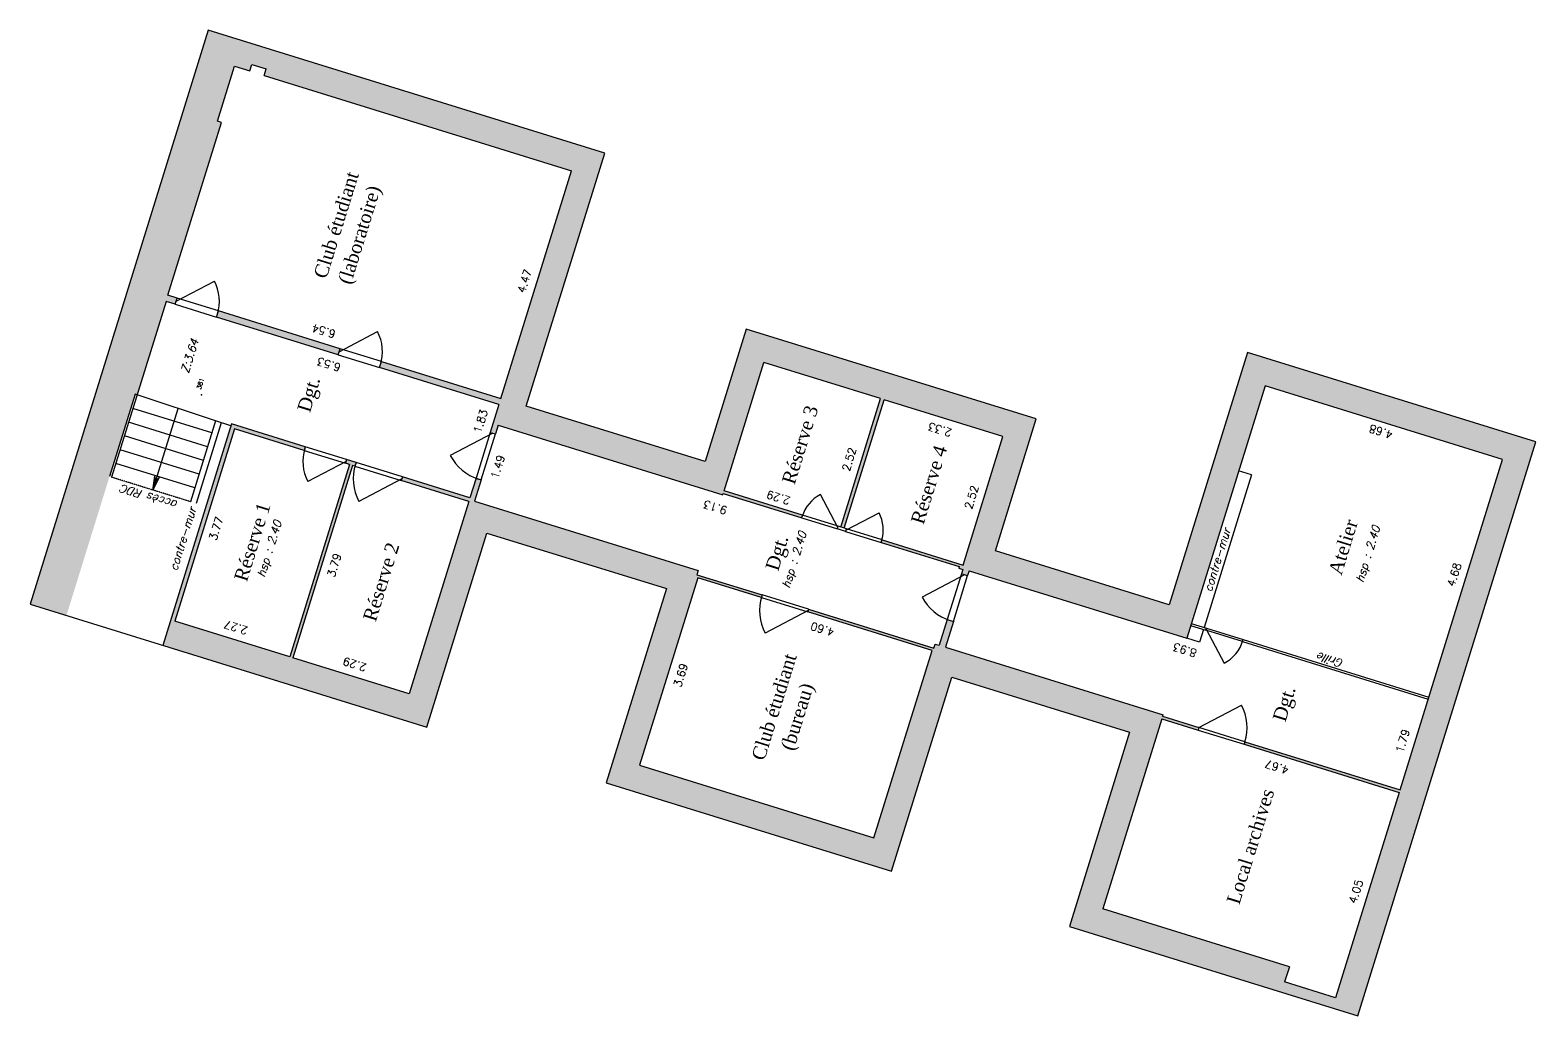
# Model space of a CAD drawing. Header units: metres. Extents: x -1642643 to 2228512, y -1236052 to 2422133.
# Drawn here: x 452918 to 481138, y -205811 to -187337 of the extents above; entities that cross this region are included whole.
import ezdxf
from ezdxf.enums import TextEntityAlignment as Align

# ---------------------------------------------------------------- set-up
doc = ezdxf.new("R2010")
doc.units = ezdxf.units.M
doc.header["$PDSIZE"] = 0.01
doc.linetypes.add('TIRET-COURT', pattern=[0.25, 0.15, -0.1])
for name, color, linetype in [('ALTIMETRIE', 10, 'Continuous'), ('APPLAT-GRIS', 253, 'Continuous'), ('COTATION-PLANI', 4, 'Continuous'), ('ESCALIER', 100, 'Continuous'), ('GRILLE', 100, 'Continuous'), ('MUR', 130, 'Continuous'), ('PORTE', 213, 'Continuous'), ('TEXTES-PIECES', 23, 'Continuous'), ('Z-COD', 5, 'Continuous'), ('Z-MAT', 8, 'Continuous')]:
    doc.layers.add(name, color=color, linetype=linetype)
doc.layers.add('Seuils', color=7, linetype='Continuous', plot=False)
doc.styles.add('Alt', font='simplex.shx', dxfattribs={"oblique": 14.4, "height": 0.075})
doc.styles.add('Simplex 1.5', font='simplex.shx', dxfattribs={"height": 0.075})
doc.styles.add('Times 3.0', font='times.ttf', dxfattribs={"height": 0.15})

# ---------------------------------------------------------------- blocks, each defined once
blk = doc.blocks.new('ZPOINT')
at = {"color": 0}
blk.add_point((0, 0), dxfattribs=at)
at = {"layer": 'ALTIMETRIE', "style": 'Alt', "oblique": 14.4}
blk.add_attdef('ALT', text='', height=0.075, dxfattribs=at).set_placement((0.05, -0.075), align=Align.TOP_LEFT)
at = {"layer": 'Z-COD', "style": 'Simplex 1.5'}
blk.add_attdef('COD', text='', height=0.075, dxfattribs=at).set_placement((-0.05, -0.025), align=Align.MIDDLE_RIGHT)
at = {"layer": 'Z-MAT', "style": 'Simplex 1.5'}
blk.add_attdef('MAT', (0.05, 0.025), '', height=0.075, dxfattribs=at)

msp = doc.modelspace()

# ---------------------------------------------------------------- hatches: boundary and pattern name
at = {"layer": 'APPLAT-GRIS'}
for points in [[(471007.35061, -197098.43897), (471774.32306, -194624.60525), (466339.53007, -192939.63489), (465569.59633, -195423.02009), (462217.02632, -194383.60955), (463687.30361, -189641.29897), (456253.44998, -187336.55194), (452917.56403, -198096.29589), (453598.52021, -198307.41543), (454405.46999, -195704.63671), (454885.19793, -194157.2967), (454923.40385, -194169.14184), (455465.31875, -192421.22071), (455637.24542, -192474.52382), (455672.78082, -192359.90604), (455500.85415, -192306.60294), (456504.72929, -189068.65069), (456428.31744, -189044.96043), (456748.13606, -188013.40042), (457034.68051, -188102.23893), (457073.17719, -187978.06967), (457340.61868, -188060.98561), (457302.12199, -188185.15487), (463061.66536, -189970.80887), (461737.9716, -194240.32111), (459502.92492, -193547.38076), (459467.38951, -193661.99854), (461702.43619, -194354.93889), (461541.04624, -194875.49464), (461636.56105, -194905.10747), (461686.90287, -194742.73229), (465899.10623, -196048.65835), (465907.99008, -196020.0039), (467378.91824, -196476.04157), (467393.72466, -196428.28416), (465922.7965, -195972.24649), (466669.03996, -193565.27315), (468856.32924, -194243.40709), (468110.08577, -196650.38043), (468176.94614, -196671.10942), (468923.18961, -194264.13607), (471148.6848, -194954.11515), (470402.44134, -197361.08849), (468883.75578, -196890.2444), (468868.94936, -196938.00181), (470330.32604, -197391.0782), (470321.44219, -197419.73264), (470397.85404, -197443.42291), (470372.68313, -197524.6105), (470487.30091, -197560.14591), (470515.4331, -197469.40683), (474593.91572, -198733.87492), (476061.23173, -194001.11582), (480512.22213, -195381.07397), (478591.82972, -201575.20975), (475683.4036, -200673.4989), (475668.59718, -200721.2563), (478577.02331, -201622.96715), (477383.62602, -205472.21421), (476428.47787, -205176.08586), (476517.31638, -204889.54141), (473021.47413, -203805.71162), (474126.03291, -200243.00901), (474808.96384, -200454.74078), (474823.77026, -200406.98337), (474140.83933, -200195.2516), (474149.72318, -200166.59715), (470071.24056, -198902.12906), (470220.78538, -198419.77924), (470106.1676, -198384.24384), (469956.62278, -198866.59366), (469880.21093, -198842.90339), (469856.52066, -198919.31524), (467506.8562, -198190.83948), (467492.04979, -198238.59689), (469822.61128, -198961.15009), (468732.85892, -202476.09529), (464339.17742, -201113.90484), (465428.92977, -197598.95964), (466622.86497, -197969.12009), (466637.67138, -197921.36268), (465415.08175, -197542.31838), (465438.77202, -197465.90653), (461245.67162, -196165.90304), (461370.04553, -195764.74081), (461274.53072, -195735.12798), (461160.5213, -196102.86001), (459894.94999, -195710.48994), (459874.22101, -195777.35031), (461139.79231, -196169.72039), (460021.90776, -199775.40467), (457844.16997, -199100.23201), (458962.05452, -195494.54773), (459005.03619, -195507.8735), (459025.76517, -195441.01313), (458849.06277, -195386.22939), (458828.33378, -195453.08976), (458904.74563, -195476.78003), (457786.86108, -199082.46431), (455628.22625, -198413.21422), (456746.11081, -194807.52994), (458054.66378, -195213.22579), (458075.39276, -195146.36542), (456690.42794, -194716.9793), (455403.75022, -198867.09803), (460351.41766, -200401.04292), (461479.6667, -196761.92846), (464841.7882, -197804.30028), (463713.53916, -201443.41474), (469062.36882, -203101.73355), (470190.61787, -199462.61908), (473524.08492, -200496.10705), (472395.83588, -204135.22152), (477801.97443, -205811.30802), (481137.86038, -195051.56407), (475731.72184, -193375.47757), (474264.40582, -198108.23667)], [(456446.45083, -192599.77001), (456410.91542, -192714.38779), (458693.71951, -193422.13456), (458729.25491, -193307.51679)]]:
    msp.add_hatch(color=256, dxfattribs=at).paths.add_polyline_path(points)
at = {"layer": 'ESCALIER'}
h = msp.add_hatch(color=256, dxfattribs=at)
h.paths.add_polyline_path([(455217.34592, -195956.34581), (455285.43742, -195744.26347), (455282.64222, -195745.73565), (455254.96339, -195693.18203)])
h.paths.add_polyline_path([(455217.34592, -195956.34581), (455335.19583, -195718.05681), (455285.43742, -195744.26347)])

# ---------------------------------------------------------------- linework, layer by layer
for p, q in [((455217.34592, -195956.34581), (455691.88761, -194425.7338)), ((455217.34592, -195956.34581), (455254.96339, -195693.18203)), ((455217.34592, -195956.34581), (455335.19583, -195718.05681)), ((455335.19583, -195718.05681), (455217.34592, -195956.34581))]:
    msp.add_line(p, q, dxfattribs=at)
at = {"layer": 'ESCALIER', "flags": 128}
for points in [[(456323.92884, -194886.03079), (454843.4492, -194427.03184)], [(456393.95919, -194660.15116), (454923.40385, -194169.14184)], [(456243.97418, -195143.92079), (454763.49454, -194684.92184)], [(456164.01952, -195401.8108), (454683.53988, -194942.81184)], [(456084.06487, -195659.7008), (454603.58523, -195200.70184)], [(456004.11021, -195917.5908), (454523.63057, -195458.59184)]]:
    msp.add_lwpolyline(points, dxfattribs=at)
at = {"layer": 'ESCALIER', "linetype": 'TIRET-COURT', "flags": 128}
msp.add_lwpolyline([(455924.15555, -196175.4808), (454443.67591, -195716.48184)], dxfattribs=at)
at = {"layer": 'GRILLE'}
for p, q in [((474667.9478, -198495.08788), (474954.49225, -198583.92639)), ((474679.79294, -198456.88196), (474966.33739, -198545.72047)), ((475642.19892, -198797.13881), (479118.9382, -199875.04603)), ((475654.04406, -198758.93288), (479130.78333, -199836.84011))]:
    msp.add_line(p, q, dxfattribs=at)
at = {"layer": 'GRILLE', "flags": 128}
for points in [[(474954.49225, -198583.92639), (474966.33739, -198545.72047)], [(475642.19892, -198797.13881), (475654.04406, -198758.93288)]]:
    msp.add_lwpolyline(points, dxfattribs=at)
at = {"layer": 'MUR'}
for p, q in [((456428.31744, -189044.96043), (456748.13606, -188013.40042)), ((456748.13606, -188013.40042), (457034.68051, -188102.23893)), ((457034.68051, -188102.23893), (457073.17719, -187978.06967)), ((457073.17719, -187978.06967), (457340.61868, -188060.98561)), ((457302.12199, -188185.15487), (457340.61868, -188060.98561)), ((457302.12199, -188185.15487), (463061.66536, -189970.80887)), ((455500.85415, -192306.60294), (456504.72929, -189068.65069)), ((456504.72929, -189068.65069), (456428.31744, -189044.96043)), ((455465.31875, -192421.22071), (454443.67591, -195716.48184)), ((455637.24542, -192474.52382), (455465.31875, -192421.22071)), ((455672.78082, -192359.90604), (455500.85415, -192306.60294)), ((458693.71951, -193422.13456), (456410.91542, -192714.38779)), ((458729.25491, -193307.51679), (456446.45083, -192599.77001)), ((465922.7965, -195972.24649), (466669.03996, -193565.27315)), ((468856.32924, -194243.40709), (466669.03996, -193565.27315)), ((476061.23173, -194001.11582), (474593.91572, -198733.87492)), ((480512.22213, -195381.07397), (476061.23173, -194001.11582)), ((461702.43619, -194354.93889), (461541.04624, -194875.49464)), ((468110.08577, -196650.38043), (468856.32924, -194243.40709)), ((468176.94614, -196671.10942), (468923.18961, -194264.13607)), ((471148.6848, -194954.11515), (468923.18961, -194264.13607)), ((456690.42794, -194716.9793), (455403.75022, -198867.09803)), ((458075.39276, -195146.36542), (456690.42794, -194716.9793)), ((456746.11081, -194807.52994), (455628.22625, -198413.21422)), ((458054.66378, -195213.22579), (456746.11081, -194807.52994)), ((461686.90287, -194742.73229), (461636.56105, -194905.10747)), ((470402.44134, -197361.08849), (471148.6848, -194954.11515)), ((458904.74563, -195476.78003), (457786.86108, -199082.46431)), ((458904.74563, -195476.78003), (458828.33378, -195453.08976)), ((459025.76517, -195441.01313), (458849.06277, -195386.22939)), ((459005.03619, -195507.8735), (458962.05452, -195494.54773)), ((478591.82972, -201575.20975), (480512.22213, -195381.07397)), ((461139.79231, -196169.72039), (459874.22101, -195777.35031)), ((461160.5213, -196102.86001), (459894.94999, -195710.48994)), ((461274.53072, -195735.12798), (461160.5213, -196102.86001)), ((461370.04553, -195764.74081), (461245.67162, -196165.90304)), ((467393.72466, -196428.28416), (465922.7965, -195972.24649)), ((468868.94936, -196938.00181), (470330.32604, -197391.0782)), ((468883.75578, -196890.2444), (470402.44134, -197361.08849)), ((470330.32604, -197391.0782), (470321.44218, -197419.73264)), ((470321.44218, -197419.73264), (470397.85404, -197443.42291)), ((470397.85404, -197443.42291), (470372.68313, -197524.6105)), ((470515.4331, -197469.40683), (470487.30091, -197560.14591)), ((470515.4331, -197469.40683), (474593.91572, -198733.87492)), ((469822.61128, -198961.15009), (467492.04979, -198238.59689)), ((467506.8562, -198190.83948), (469856.52066, -198919.31524)), ((470106.1676, -198384.24384), (469956.62278, -198866.59366)), ((457786.86108, -199082.46431), (455628.22625, -198413.21422)), ((470220.78538, -198419.77924), (470071.24056, -198902.12906)), ((469856.52066, -198919.31524), (469880.21093, -198842.90339)), ((469880.21093, -198842.90339), (469956.62278, -198866.59366)), ((470071.24056, -198902.12906), (474149.72318, -200166.59715)), ((460021.90776, -199775.40467), (457844.16997, -199100.23201)), ((468732.85892, -202476.09529), (469822.61128, -198961.15009)), ((474126.03291, -200243.00901), (474808.96384, -200454.74078)), ((474140.83933, -200195.2516), (474149.72318, -200166.59715)), ((474140.83933, -200195.2516), (474823.77026, -200406.98337)), ((475668.59718, -200721.2563), (478577.0233, -201622.96715)), ((475683.40359, -200673.4989), (478591.82972, -201575.20975)), ((464339.17742, -201113.90484), (468732.85892, -202476.09529)), ((478577.0233, -201622.96715), (477383.62602, -205472.21421)), ((476517.31638, -204889.54141), (473021.47413, -203805.71162)), ((476517.31638, -204889.54141), (476428.47787, -205176.08586)), ((477383.62602, -205472.21421), (476428.47787, -205176.08586))]:
    msp.add_line(p, q, dxfattribs=at)
at = {"layer": 'MUR', "color": 0}
for p, q in [((456393.95919, -194660.15116), (455924.15555, -196175.4808)), ((475805.48441, -195670.24533), (474918.57998, -198530.91405)), ((475805.48441, -195670.24533), (475566.69737, -195596.21324)), ((474906.73484, -198569.11997), (474832.70275, -198807.90701))]:
    msp.add_line(p, q, dxfattribs=at)
at = {"layer": 'MUR', "flags": 128}
msp.add_lwpolyline([(452917.56403, -198096.29589), (460351.41766, -200401.04292), (461479.6667, -196761.92846), (464841.7882, -197804.30028), (463713.53916, -201443.41474), (469062.36882, -203101.73355), (470190.61787, -199462.61908), (473524.08492, -200496.10705), (472395.83588, -204135.22152), (477801.97443, -205811.30802), (481137.86038, -195051.56407), (475731.72184, -193375.47757), (474264.40582, -198108.23667), (471007.35061, -197098.43897), (471774.32306, -194624.60525), (466339.53007, -192939.63489), (465569.59633, -195423.02009), (462217.02632, -194383.60955), (463687.30361, -189641.29897), (456253.44998, -187336.55194), (452917.56403, -198096.29589)], close=True, dxfattribs=at)
for points in [[(461737.9716, -194240.32111), (463061.66536, -189970.80887)], [(455637.24542, -192474.52382), (455672.78082, -192359.90604)], [(456410.91542, -192714.38779), (456446.45083, -192599.77001)], [(458693.71951, -193422.13456), (458729.25491, -193307.51679)], [(459467.38951, -193661.99854), (459502.92492, -193547.38076)], [(459502.92492, -193547.38076), (461737.9716, -194240.32111)], [(461702.43619, -194354.93889), (459467.38951, -193661.99854)], [(461541.04624, -194875.49464), (461636.56105, -194905.10747)], [(461686.90287, -194742.73229), (465899.10623, -196048.65835)], [(458075.39276, -195146.36542), (458054.66378, -195213.22579)], [(458962.05452, -195494.54773), (457844.16997, -199100.23201)], [(458849.06277, -195386.22939), (458828.33378, -195453.08976)], [(459025.76517, -195441.01313), (459005.03619, -195507.8735)], [(459894.94999, -195710.48994), (459874.22101, -195777.35031)], [(461274.53072, -195735.12798), (461370.04553, -195764.74081)], [(465899.10623, -196048.65835), (465907.99008, -196020.0039)], [(465907.99008, -196020.0039), (467378.91824, -196476.04157)], [(461139.79231, -196169.72039), (460021.90776, -199775.40467)], [(461245.67162, -196165.90304), (465438.77202, -197465.90653)], [(467378.91824, -196476.04157), (467393.72466, -196428.28416)], [(468047.52195, -196683.33142), (468062.32837, -196635.57401)], [(468200.34565, -196730.71196), (468047.52195, -196683.33142)], [(468215.15207, -196682.95455), (468062.32837, -196635.57401)], [(468200.34565, -196730.71196), (468215.15207, -196682.95455)], [(468868.94936, -196938.00181), (468883.75578, -196890.2444)], [(465438.77202, -197465.90653), (465415.08175, -197542.31838)], [(470372.68313, -197524.6105), (470487.30091, -197560.14591)], [(465428.92977, -197598.95964), (464339.17742, -201113.90484)], [(465415.08175, -197542.31838), (466637.67138, -197921.36268)], [(466622.86497, -197969.12009), (465428.92977, -197598.95964)], [(466637.67138, -197921.36268), (466622.86497, -197969.12009)], [(467506.8562, -198190.83948), (467492.04979, -198238.59689)], [(470106.1676, -198384.24384), (470220.78538, -198419.77925)], [(474126.03291, -200243.00901), (473021.47413, -203805.71162)], [(474823.77026, -200406.98337), (474808.96384, -200454.74078)], [(475683.40359, -200673.4989), (475668.59718, -200721.2563)]]:
    msp.add_lwpolyline(points, dxfattribs=at)
at = {"layer": 'MUR', "color": 0, "flags": 128}
for points in [[(454885.19793, -194157.2967), (454405.46999, -195704.63671)], [(454923.40385, -194169.14184), (454885.19793, -194157.2967)], [(456498.32118, -194694.99698), (456029.22185, -196208.05492)], [(456678.5828, -194755.18522), (456393.95919, -194660.15116)], [(474832.70275, -198807.90701), (474593.91572, -198733.87492)]]:
    msp.add_lwpolyline(points, dxfattribs=at)
at = {"layer": 'PORTE'}
for p, q in [((455655.01312, -192417.21493), (456371.68987, -192039.75706)), ((458711.48721, -193364.82568), (459428.16396, -192987.36781)), ((461588.80365, -194890.30105), (460792.20781, -195309.15076)), ((458838.69828, -195419.65957), (458122.02153, -195797.11744)), ((459884.5855, -195743.92012), (459079.43014, -196167.97773)), ((468054.92516, -196659.45272), (467728.727, -196040.10244)), ((468207.74886, -196706.83325), (468827.09914, -196380.6351)), ((470429.99202, -197542.37821), (469633.39618, -197961.22791)), ((467499.45299, -198214.71819), (466694.29764, -198638.77579)), ((474960.41482, -198564.82343), (475295.49458, -199202.1001)), ((474823.77026, -200406.98337), (475620.07775, -199987.58575))]:
    msp.add_line(p, q, dxfattribs=at)
for centre, radius, start, end in [((455655.01312, -192417.21493), 810, 342.774788965, 27.77478895), ((458711.48721, -193364.82568), 810, 342.774788965, 27.77478895), ((458838.69828, -195419.65957), 810, 162.774789033, 207.774788869), ((459884.5855, -195743.92012), 910, 162.774789016, 207.774788924), ((461588.80365, -194890.30106), 900, 207.735372201, 252.774789058), ((468054.92516, -196659.45272), 700, 117.774789125, 162.774789047), ((468207.74886, -196706.83325), 700, 342.774788959, 27.774788878), ((467499.453, -198214.71819), 910, 162.774789016, 207.774788924), ((470429.99202, -197542.37821), 900, 207.735372201, 252.774789058), ((474960.41482, -198564.82343), 720, 297.73537222, 342.77478905), ((474823.77026, -200406.98337), 900, 342.774788978, 27.774788892)]:
    msp.add_arc(centre, radius, start, end, dxfattribs=at)
at = {"layer": 'Seuils', "flags": 128}
for points in [[(456446.45083, -192599.77001), (455672.78082, -192359.90604)], [(455637.24542, -192474.52382), (456410.91542, -192714.38779)], [(459502.92492, -193547.38076), (458729.25491, -193307.51679)], [(458693.71951, -193422.13456), (459467.38951, -193661.99854)], [(461541.04624, -194875.49464), (461274.53072, -195735.12798)], [(461370.04553, -195764.74081), (461636.56105, -194905.10747)], [(458054.66378, -195213.22579), (458828.33378, -195453.08976)], [(458849.06277, -195386.22939), (458075.39276, -195146.36542)], [(459005.03619, -195507.8735), (459874.22101, -195777.35031)], [(459894.94999, -195710.48994), (459025.76517, -195441.01313)], [(467378.91824, -196476.04157), (468047.52195, -196683.33142)], [(468062.32837, -196635.57401), (467393.72466, -196428.28416)], [(468883.75578, -196890.2444), (468215.15207, -196682.95455)], [(468200.34565, -196730.71196), (468868.94936, -196938.00181)], [(470372.68313, -197524.6105), (470106.1676, -198384.24384)], [(470220.78538, -198419.77925), (470487.30091, -197560.14591)], [(466622.86497, -197969.12009), (467492.04979, -198238.59689)], [(467506.8562, -198190.83948), (466637.67138, -197921.36268)], [(475642.19892, -198797.13881), (474954.49225, -198583.92639)], [(474966.33739, -198545.72047), (475654.04406, -198758.93288)], [(474808.96384, -200454.74078), (475668.59718, -200721.2563)], [(475683.40359, -200673.4989), (474823.77026, -200406.98337)]]:
    msp.add_lwpolyline(points, dxfattribs=at)

# ---------------------------------------------------------------- block references
at = {"layer": 'ALTIMETRIE'}
ref = msp.add_blockref('ZPOINT', (456128.60004, -194172.37609), dxfattribs=dict(at, xscale=1700.000000077693, yscale=1700.000000077693, zscale=1700.000000077693, rotation=71.9851192486213))
ref.add_attrib('MAT', '381', (456114.47099, -194078.39939), dxfattribs={"layer": 'Z-MAT', "height": 85, "rotation": 71.985119244, "style": 'Simplex 1.5'})
ref.add_attrib('ALT', 'Z:3.64', dxfattribs={"height": 153, "rotation": 72.781114672, "style": 'Alt', "oblique": 14.4}).set_placement((455738.0462, -193734.5322), align=Align.TOP_LEFT)

# ---------------------------------------------------------------- texts
at = {"layer": 'ALTIMETRIE', "style": 'Simplex 1.5', "oblique": 15.00003}
for p in [(457399.76008, -197058.49552), (477988.39208, -197155.14708), (467236.69176, -197262.24567)]:
    msp.add_text('hsp : 2.40', height=153, rotation=72.774789002, dxfattribs=at).set_placement(p, align=Align.MIDDLE_CENTER)
at = {"layer": 'COTATION-PLANI', "style": 'Simplex 1.5'}
for s, rotation, p in [('4.47', 72.774788997, (462256.54625, -192061.14574)), ('6.53', 162.774788997, (458539.45822, -193531.35203)), ('1.83', 72.774788986, (461431.27999, -194689.57765)), ('2.33', 162.774788995, (469991.51795, -194752.39783)), ('2.52', 72.774789019, (468339.93528, -195402.47451)), ('2.29', 162.774788995, (466962.45449, -196026.7892)), ('2.52', 72.774789002, (470632.29085, -196113.18256)), ('4.68', 72.774788986, (479678.23051, -197564.53779)), ('8.93', 162.774788999, (474580.94845, -198884.52419)), ('3.69', 72.77478903, (465181.23625, -199448.56895)), ('1.79', 72.774788986, (478712.11174, -200680.70864)), ('4.67', 162.774788999, (476307.10885, -201076.2603)), ('4.05', 72.774789002, (477837.05244, -203503.17143))]:
    msp.add_text(s, height=150, rotation=rotation, dxfattribs=at).set_placement(p, align=Align.CENTER)
for s, rotation, p in [('6.54', 162.774788997, (458398.18372, -193047.82978)), ('4.68', 162.774788999, (478211.37004, -194934.15502)), ('1.49', 72.774788997, (461609.55947, -195498.73691)), ('9.13', 162.774788999, (465734.21185, -196353.33923)), ('3.77', 72.774788986, (456330.44075, -196654.79133)), ('3.79', 72.774788997, (458546.38447, -197341.80912)), ('2.27', 162.774788995, (456751.96292, -198604.56704)), ('4.60', 162.774788999, (467743.78723, -198637.18349)), ('2.29', 162.77478899, (458977.45812, -199294.54611))]:
    msp.add_text(s, height=150, rotation=rotation, dxfattribs=at).set_placement(p, align=Align.TOP_CENTER)
at = {"layer": 'MUR', "color": 0, "style": 'Simplex 1.5', "oblique": 15.00003}
for p in [(455777.84284, -196873.50229), (475165.17768, -197266.54582)]:
    msp.add_text('contre-mur', height=153, rotation=72.774789002, dxfattribs=at).set_placement(p, align=Align.MIDDLE_CENTER)
at = {"layer": 'TEXTES-PIECES', "style": 'Times 3.0', "width": 0.99}
for s, p in [('Club étudiant', (458653.82563, -190987.34105)), ('(laboratoire) ', (459101.62317, -191126.1735)), ('Dgt.', (458137.71113, -194161.72235)), ('Réserve 3', (467346.53608, -195107.28611)), ('Réserve 4', (469762.11204, -195856.19667)), ('Réserve 1', (457080.93518, -196927.86998)), ('Atelier', (477527.01446, -197023.84643)), ('Réserve 2', (459496.51114, -197676.78055)), ('Dgt.', (466913.13939, -197131.56946)), ('Club étudiant', (466860.02488, -200019.38675)), ('(bureau) ', (467307.82243, -200158.21919)), ('Dgt.', (476418.88343, -199960.35259)), ('Local archives', (475787.70588, -202633.90481))]:
    msp.add_text(s, height=255, rotation=72.768463323, dxfattribs=at).set_placement(p, align=Align.MIDDLE_CENTER)
at = {"layer": 'TEXTES-PIECES', "style": 'Simplex 1.5', "oblique": 15.00003}
for s, p in [('accès RDC', (455148.7172, -196084.58044)), ('Grille', (477283.13564, -199143.7343))]:
    msp.add_text(s, height=153, rotation=162.759239999, dxfattribs=at).set_placement(p, align=Align.MIDDLE_CENTER)

doc.saveas('drawing.dxf')
